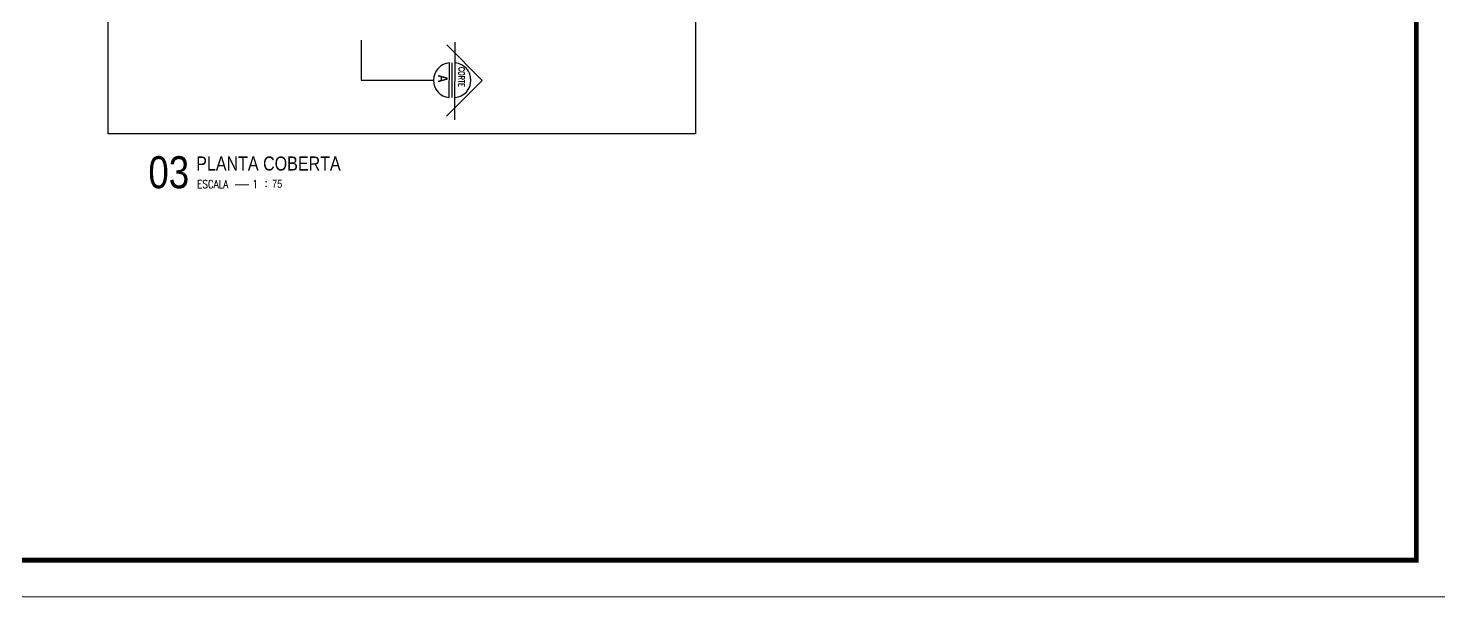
# Model space of a CAD drawing. Header units: millimetres. Extents: x 3212 to 6878, y 1640 to 3386.
# Drawn here: x 3257.47 to 3286.3, y 1640.21 to 1651.83 of the extents above; entities that cross this region are included whole.
import ezdxf
from ezdxf.enums import TextEntityAlignment as Align

# ---------------------------------------------------------------- set-up
doc = ezdxf.new("R2010")
doc.units = ezdxf.units.MM
doc.header["$LTSCALE"] = 0.8
doc.linetypes.add('DASHDOT2', pattern=[12.7, 6.35, -3.175, 0, -3.175])
for name, color, linetype in [('A-PEN-08', 8, 'Continuous'), ('A-PEN-R', 1, 'Continuous'), ('E-TXT-G', 3, 'Continuous'), ('E-TXT-Y', 2, 'Continuous'), ('L-Cortes', 2, 'Continuous')]:
    doc.layers.add(name, color=color, linetype=linetype)
doc.layers.add('E-TXT-W', color=7, linetype='Continuous', lineweight=20)
doc.layers.add('pilares', color=1, linetype='Continuous', lineweight=9)
doc.styles.add('F2', font='ARIALN.TTF')
doc.styles.add('REG140', font='romans.shx', dxfattribs={"width": 0.8, "height": 0.35})
doc.styles.add('REG60', font='romans.shx', dxfattribs={"width": 0.8, "height": 0.15})
doc.styles.add('REG80', font='romans.shx', dxfattribs={"width": 0.8, "height": 0.1})
doc.styles.add('SANSSERIF2', font='sanssb__.ttf', dxfattribs={"width": 0.8})

# ---------------------------------------------------------------- blocks, each defined once
blk = doc.blocks.new('IND_DES')
at = {"layer": 'E-TXT-W'}
blk.add_line((0.027, -0.243), (0.198, -0.243), dxfattribs=at)
at = {"layer": 'E-TXT-G', "style": 'REG80', "width": 0.8}
for s, p in [('ESCALA', (-0.446, -0.286)), ('1', (0.243, -0.286)), (':', (0.399, -0.271))]:
    blk.add_text(s, height=0.1, dxfattribs=at).set_placement(p)
blk.add_attdef('ESCALA', (0.49, -0.281), '', height=0.1, dxfattribs=at)
at = {"layer": 'E-TXT-W', "style": 'SANSSERIF2', "width": 0.6}
blk.add_attdef('00', text='', height=0.4, dxfattribs=at).set_placement((-0.708, -0.288), align=Align.CENTER)
at = {"layer": 'E-TXT-Y', "style": 'REG140', "width": 0.8}
for tag, p in [('PROJETO', (-0.456, 0.183)), ('DESENHO', (-0.458, -0.066))]:
    blk.add_attdef(tag, p, '', height=0.175, dxfattribs=at)

msp = doc.modelspace()

# ---------------------------------------------------------------- linework, layer by layer
at = {"color": 6}
for p, q in [((3266.024, 1651.491), (3266.748, 1650.762)), ((3266.192, 1649.961), (3266.198, 1651.545)), ((3266.019, 1650.038), (3266.748, 1650.762))]:
    msp.add_line(p, q, dxfattribs=at)
for p, q in [((3266.076, 1650.417), (3266.079, 1651.122)), ((3266.135, 1650.417), (3266.138, 1651.122))]:
    msp.add_line(p, q)
for centre, start, end in [((3266.107, 1650.77), 94.5691, 265.0088), ((3266.166, 1650.769), 274.5691, 85.0088)]:
    msp.add_arc(centre, 0.354, start, end)
at = {"layer": 'A-PEN-08'}
for p, q in [((3271.107, 1652.67), (3271.107, 1649.671)), ((3259.107, 1649.671), (3259.107, 1652.171)), ((3271.107, 1649.671), (3259.107, 1649.671))]:
    msp.add_line(p, q, dxfattribs=at)
at = {"layer": 'A-PEN-R', "linetype": 'DASHDOT2', "ltscale": 0.3}
for p, q in [((3264.278, 1683.071), (3264.278, 1650.771)), ((3264.278, 1650.771), (3265.753, 1650.771))]:
    msp.add_line(p, q, dxfattribs=at)
at = {"layer": 'pilares'}
msp.add_lwpolyline([(3225.395, 1640.21), (3286.595, 1640.21), (3286.595, 1684.76), (3225.395, 1684.76)], close=True, dxfattribs=at)
at = {"layer": 'pilares', "const_width": 0.1}
msp.add_lwpolyline([(3226.145, 1640.96), (3285.845, 1640.96), (3285.845, 1684.01), (3226.145, 1684.01)], close=True, dxfattribs=at)

# ---------------------------------------------------------------- block references
ref = msp.add_blockref('IND_DES', (3261.654, 1649.032), dxfattribs=dict(xscale=1.636240131907927, yscale=1.636240131907927, zscale=1.636240131907927))
ref.add_attrib('00', '03', dxfattribs={"layer": 'E-TXT-W', "height": 0.6545, "style": 'F2'}).set_placement((3260.343, 1648.561), align=Align.CENTER)
ref.add_attrib('DESENHO', 'PLANTA COBERTA', (3260.904, 1648.924), dxfattribs={"layer": 'E-TXT-Y', "color": 2, "height": 0.28634, "style": 'F2'})
ref.add_attrib('ESCALA', '75', (3262.455, 1648.572), dxfattribs={"layer": 'E-TXT-G', "color": 7, "height": 0.1636, "style": 'F2'})

# ---------------------------------------------------------------- texts
at = {"layer": 'L-Cortes', "color": 7, "width": 0.8}
for s, height, style, p in [('A', 0.2, 'SANSSERIF2', (3265.847, 1650.883)), ('CORTE', 0.12, 'REG60', (3266.269, 1651.041))]:
    msp.add_text(s, height=height, rotation=269.789, dxfattribs=dict(at, style=style)).set_placement(p)

doc.saveas('drawing.dxf')
